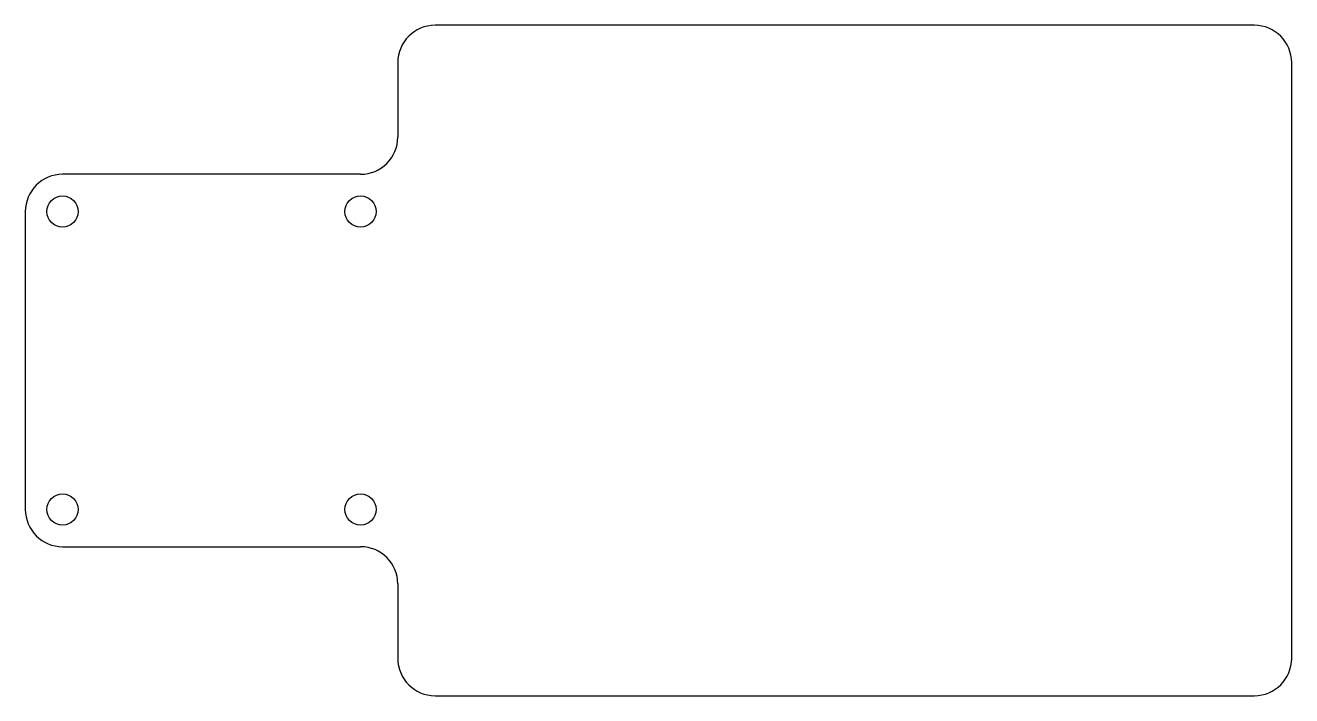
# Model space of a CAD drawing. Header units: millimetres. Extents: x -25 to 145, y -45 to 45.
import ezdxf

# ---------------------------------------------------------------- set-up
doc = ezdxf.new("R2010")
doc.units = ezdxf.units.MM

msp = doc.modelspace()

# ---------------------------------------------------------------- linework, layer by layer
at = {"color": 7, "linetype": 'Continuous', "lineweight": 25}
for p, q in [((140, 45), (30, 45)), ((25, 40), (25, 30)), ((145, -40), (145, 40)), ((20, 25), (-20, 25)), ((-25, 20), (-25, -20)), ((-20, -25), (20, -25)), ((25, -30), (25, -40)), ((30, -45), (140, -45))]:
    msp.add_line(p, q, dxfattribs=at)
for centre in [(-20, 20), (20, 20), (-20, -20), (20, -20)]:
    msp.add_circle(centre, 2.1, dxfattribs=at)
for centre, start, end in [((30, 40), 90, 180), ((140, 40), 0, 90), ((20, 30), 270, 0), ((-20, 20), 90, 180), ((-20, -20), 180, 270), ((20, -30), 0, 90), ((30, -40), 180, 270), ((140, -40), 270, 0)]:
    msp.add_arc(centre, 5, start, end, dxfattribs=at)

doc.saveas('drawing.dxf')
